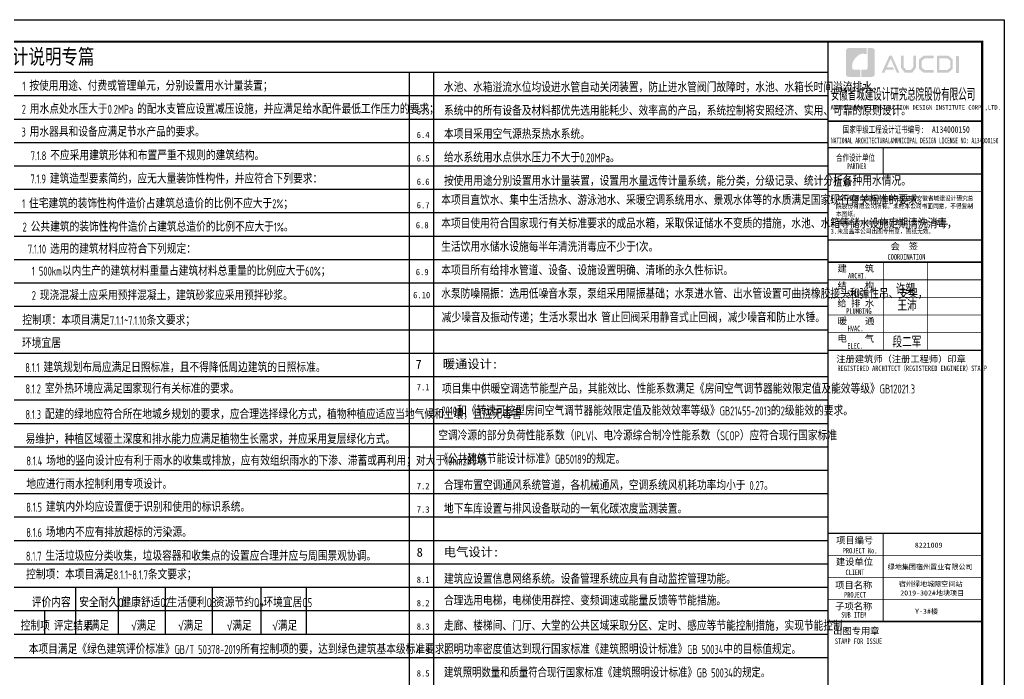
# Model space of a CAD drawing. Extents: x -518115 to 1124316, y -209821 to 1628073.
# Drawn here: x 853067 to 897714, y 873858 to 903782 of the extents above; entities that cross this region are included whole.
import ezdxf

# ---------------------------------------------------------------- set-up
doc = ezdxf.new("R2010")
doc.units = 0
doc.header["$LTSCALE"] = 1000
doc.header["$MEASUREMENT"] = 0
doc.layers.add('cr-说明', color=15, linetype='Continuous', lineweight=13)
doc.layers.add('图签', color=147, linetype='Continuous', lineweight=18)
for name, color, linetype in [('Defpoint', 7, 'Continuous'), ('FLOR-OTLN', 31, 'Continuous'), ('图框', 140, 'Continuous'), ('图签文字', 147, 'Continuous')]:
    doc.layers.add(name, color=color, linetype=linetype)
doc.layers.add('yichutu', color=7, linetype='Continuous', true_color=0xffffff, plot=False)
doc.styles.add('AADRI_ST', font='stedi.shx', dxfattribs={"width": 0.7, "bigfont": 'hztxt.shx'})
doc.styles.add('HT', font='')
doc.styles.add('宋体', font='', dxfattribs={"height": 50})
doc.styles.add('建筑图签-1', font='', dxfattribs={"width": 0.7})
doc.styles.add('建筑图签-2', font='TXT.shx', dxfattribs={"width": 0.5, "bigfont": 'HZTXT.shx'})
doc.styles.get('HT').set_extended_font_data('SimHei')
doc.styles.get('宋体').set_extended_font_data('SimSun')
doc.styles.get('建筑图签-1').set_extended_font_data('SimHei')

# ---------------------------------------------------------------- blocks, each defined once
blk = doc.blocks.new('院标1')
h = blk.add_hatch(color=150)
h.dxf.hatch_style = 1
h.set_gradient(color1=(33, 113, 253), color2=(33, 113, 253), tint=1, name='INVCURVED')
edge = h.paths.add_edge_path()
edge.add_spline(control_points=[(116373, 648379), (116379, 648379), (116382, 648379), (116391, 648379), (116391, 648379), (116391, 648379), (116616, 648379), (116616, 648379), (116616, 648379), (116616, 648379), (116616, 648054), (116616, 648054), (116616, 648054), (116616, 648054), (116108, 648054), (116108, 648054), (116108, 648054), (116028, 648054), (115963, 648111), (115963, 648199), (115963, 648199), (115963, 648199), (115963, 649215), (115963, 649215), (115963, 649215), (115963, 649295), (116018, 649360), (116108, 649360), (116108, 649360), (116108, 649360), (116897, 649360), (116897, 649360), (116897, 649360), (116897, 649360), (116897, 649080), (116897, 649080), (116897, 649080), (116897, 649080), (116566, 649140), (116356, 648859), (116356, 648859), (116245, 648719), (116240, 648545), (116247, 648466), (116247, 648466), (116254, 648386), (116247, 648466), (116247, 648466), (116247, 648466), (116247, 648466), (116258, 648374), (116373, 648379)], knot_values=[0, 0, 0, 0, 0.071429, 0.071429, 0.071429, 0.107143, 0.142857, 0.142857, 0.142857, 0.178571, 0.214286, 0.214286, 0.214286, 0.25, 0.285714, 0.285714, 0.285714, 0.321429, 0.357143, 0.357143, 0.357143, 0.392857, 0.428571, 0.428571, 0.428571, 0.464286, 0.5, 0.5, 0.5, 0.535714, 0.571429, 0.571429, 0.571429, 0.607143, 0.642857, 0.642857, 0.642857, 0.678571, 0.714286, 0.714286, 0.714286, 0.75, 0.785714, 0.785714, 0.785714, 0.821429, 0.857143, 0.857143, 0.857143, 0.928571, 1, 1, 1, 1], degree=3, periodic=0)
h = blk.add_hatch(color=150)
h.dxf.hatch_style = 1
h.set_gradient(color1=(33, 113, 253), color2=(33, 113, 253), tint=1, name='INVCURVED')
edge = h.paths.add_edge_path()
edge.add_spline(control_points=[(117268, 649215), (117268, 649215), (117268, 648199), (117268, 648199), (117268, 648199), (117268, 648114), (117212, 648054), (117123, 648054), (117123, 648054), (117123, 648054), (116663, 648054), (116663, 648054), (116663, 648054), (116663, 648054), (116663, 648379), (116663, 648379), (116663, 648379), (116663, 648379), (116865, 648379), (116865, 648379), (116865, 648379), (116907, 648379), (116941, 648413), (116941, 648455), (116941, 648455), (116941, 648455), (116941, 649360), (116941, 649360), (116941, 649360), (116941, 649360), (117123, 649360), (117123, 649360), (117123, 649360), (117204, 649360), (117268, 649306), (117268, 649215)], knot_values=[0, 0, 0, 0, 0.1, 0.1, 0.1, 0.15, 0.2, 0.2, 0.2, 0.25, 0.3, 0.3, 0.3, 0.35, 0.4, 0.4, 0.4, 0.45, 0.5, 0.5, 0.5, 0.55, 0.6, 0.6, 0.6, 0.65, 0.7, 0.7, 0.7, 0.75, 0.8, 0.8, 0.8, 0.9, 1, 1, 1, 1], degree=3, periodic=0)
blk = doc.blocks.new('TK')
at = {"layer": '图框'}
h = blk.add_hatch(color=256, dxfattribs=at)
h.paths.add_polyline_path([(547288, 547072), (547414, 547072), (547414, 546302), (547288, 546302)])
h.paths.add_polyline_path([(546536, 546956), (546536, 546430), (546896, 546430), (547020, 546536), (547020, 546855), (546900, 546956)], flags=16)
h.paths.add_polyline_path([(546418, 547074), (546418, 546311), (546940, 546311), (547138, 546482), (547138, 546910), (546943, 547074)])
h.paths.add_polyline_path([(546275, 547077), (546275, 546962), (545868, 546962), (545735, 546851), (545735, 546531), (545868, 546429), (546277, 546429), (546277, 546307), (545813, 546307), (545611, 546481), (545611, 546910), (545809, 547077)])
h.paths.add_polyline_path([(544792, 547075), (544912, 547075), (544912, 546565), (545026, 546433), (545237, 546433), (545351, 546565), (545351, 547075), (545465, 547075), (545465, 546528), (545301, 546311), (544963, 546311), (544792, 546530)])
h.paths.add_polyline_path([(544260, 547074), (544377, 547074), (544719, 546310), (544603, 546310), (544322, 546944), (544147, 546556), (544418, 546556), (544479, 546440), (544098, 546440), (544039, 546308), (543916, 546308)])
for p, q in [((541480, 544114), (548480, 544114)), ((541480, 544114), (548480, 544114)), ((541480, 542914), (548480, 542914))]:
    blk.add_line(p, q, dxfattribs=at)
blk.add_lwpolyline([(465375, 548714), (549475, 548714), (549475, 489314), (465375, 489314)], close=True, dxfattribs=at)
blk.add_lwpolyline([(465375, 548714), (549475, 548714), (549475, 489314), (465375, 489314)], close=True, dxfattribs=at)
at = {"layer": '图框', "const_width": 100}
blk.add_lwpolyline([(548475, 490314), (548475, 547714), (467875, 547714), (467875, 490314)], close=True, dxfattribs=at)
at = {"layer": '图框'}
for points, const_width in [([(541480, 490314), (541480, 547714)], 70), ([(541480, 544114), (548480, 544114)], 60), ([(541480, 542914), (548480, 542914)], 60), ([(541480, 542914), (548480, 542914)], 60), ([(543980, 542914), (543980, 541714)], 35), ([(541480, 541714), (548480, 541714)], 60), ([(541480, 541714), (548480, 541714)], 60), ([(541480, 540913), (548480, 540913)], 35), ([(541488, 538714), (548488, 538714)], 60), ([(541488, 537714), (548488, 537714)], 70), ([(541488, 537714), (548488, 537714)], 70), ([(543988, 537714), (543988, 533714)], 35), ([(545988, 537714), (545988, 533714)], 35), ([(541488, 536914), (548488, 536914)], 35), ([(541488, 536114), (548488, 536114)], 35), ([(541488, 535314), (548488, 535314)], 35), ([(541488, 534514), (548488, 534514)], 35), ([(541488, 533714), (548488, 533714)], 70), ([(541480, 525414), (548480, 525414)], 70), ([(541480, 525414), (548480, 525414)], 70), ([(543980, 521414), (543980, 525414)], 35), ([(541480, 524414), (548480, 524414)], 35), ([(541480, 523414), (548480, 523414)], 35), ([(541480, 522414), (548480, 522414)], 35), ([(548480, 521414), (541480, 521414)], 70)]:
    blk.add_lwpolyline(points, dxfattribs=dict(at, const_width=const_width))
blk.add_blockref('院标1', (426331, -101935))
for s, height, style, width, p in [('ANHUI URBAN CONSTRUCTION DESIGN INSTITUTE CORP.,LTD.', 200, '建筑图签-1', 0.91, (541598, 544636)), ('NATIONAL ARCHITECTURAL&MUNICIPAL DESIGN LICENSE NO: A134000150', 250, '建筑图签-1', 0.6, (541617, 543108)), ('PARTNER', 250, '建筑图签-1', 0.6, (542355, 541947)), ('1.本图纸著作权及其他相关权益属安徽省城建设计研究总', 210, 'HT', 0.88, (541566, 540507)), ('院股份有限公司所有。未经本公司书面同意，不得复制', 210, 'HT', 0.88, (541845, 540153)), ('本图纸。', 210, 'HT', 0.88, (541845, 539803)), (' 2.本图纸应与其他相关配套设计文件统一使用。 ', 210, 'HT', 0.88, (541455, 539406)), ('3.未加盖本公司出图专用章，图纸无效。', 210, 'HT', 0.88, (541598, 539011)), ('COORDINATION', 250, '建筑图签-1', 0.7, (544180, 537827)), ('ARCHI.', 250, '建筑图签-1', 0.7, (542389, 536975)), ('STRUCT.', 250, '建筑图签-1', 0.7, (542350, 536179)), ('PLUMBING', 250, '建筑图签-1', 0.7, (542309, 535372)), ('HVAC.', 250, '建筑图签-1', 0.7, (542374, 534579)), ('ELEC.', 250, '建筑图签-1', 0.7, (542358, 533794)), ('REGISTERED ARCHITECT（REGISTERED ENGINEER）STAMP', 250, '建筑图签-1', 0.7, (541909, 532772)), ('PROJECT No.', 250, '建筑图签-1', 0.7, (542150, 524499, -1799)), ('CLIENT', 250, '建筑图签-1', 0.7, (542274, 523520)), ('PROJECT', 250, '建筑图签-1', 0.7, (542209, 522500)), ('SUB ITEM', 250, '建筑图签-1', 0.7, (542082, 521589)), ('STAMP FOR ISSUE', 250, '建筑图签-1', 0.7, (541793, 520395))]:
    blk.add_text(s, height=height, dxfattribs=dict(at, style=style, width=width)).set_placement(p)
at = {"layer": '图签', "color": 2, "style": '宋体'}
for s, height, p in [('8221009', 229.3, (545417, 524761)), ('绿地集团宿州置业有限公司', 229.34, (544185, 523776)), ('宿州绿地城际空间站', 229.3, (544690, 523001)), ('2019-302#地块项目', 229.34, (544757, 522592)), ('Y-3#楼', 229.3, (545429, 521761))]:
    blk.add_text(s, height=height, dxfattribs=at).set_placement(p)
at = {"layer": '图签文字', "color": 7, "style": '建筑图签-1'}
for s, height, width, p in [('安徽省城建设计研究总院股份有限公司', 500, 0.55, (541608, 545091)), ('国家甲级工程设计证书编号:  A134000150', 300, 0.7, (542152, 543581)), ('合作设计单位', 300, 0.7, (541845, 542304))]:
    blk.add_text(s, height=height, dxfattribs=dict(at, width=width)).set_placement(p)
for s, p in [('注意:', (541711, 541177)), ('会  签', (544315, 538281)), ('建    筑', (541910, 537280)), ('结    构', (541914, 536493)), ('给 排 水', (541905, 535699)), ('暖    通', (541923, 534896)), ('电    气', (541913, 534096)), ('注册建筑师（注册工程师）印章', (541855, 533167)), ('项目编号', (541848, 524946)), ('建设单位', (541840, 523969)), ('项目名称', (541807, 522911)), ('子项名称', (541807, 521954)), ('出图专用章', (541716, 520832))]:
    blk.add_text(s, height=300, dxfattribs=at).set_placement(p)
at = {"layer": '图签文字', "color": 1, "style": '建筑图签-2', "width": 0.7}
for s, p in [('许槊', (544555, 536242)), ('王沛', (544626, 535501)), ('段二军', (544401, 533845))]:
    blk.add_text(s, height=500, dxfattribs=at).set_placement(p)
blk = doc.blocks.new('yct-841-594-84100-59399.9999999999-100-1000.0')
at = {"layer": 'yichutu', "color": 7, "true_color": 0xffffff}
blk.add_lwpolyline([(0, 0), (0, 59400), (84100, 59400), (84100, 0)], close=True, dxfattribs=at)

msp = doc.modelspace()

# ---------------------------------------------------------------- linework, layer by layer
at = {"layer": 'Defpoint', "color": 252}
for p, q in [((889719, 901384.2), (816114.1, 901384.2)), ((870738.3, 846161.6), (870738.3, 901384.2)), ((871844.3, 846161.6), (871844.3, 901384.2)), ((889719, 901384.2), (889719, 846161.6)), ((889719, 900322.2), (816114.1, 900322.2)), ((889719, 900322.2), (816114.1, 900322.2)), ((889719, 899260.2), (816114.1, 899260.2)), ((889719, 898198.2), (816114.1, 898198.2)), ((889719, 897136.3), (816114.1, 897136.3)), ((889719, 896074.3), (816114.1, 896074.3)), ((889719, 895012.3), (816114.1, 895012.3)), ((889719, 893950.4), (816114.1, 893950.4)), ((889719, 892888.4), (816114.1, 892888.4)), ((889719, 891826.4), (816114.1, 891826.4)), ((889719, 890764.4), (816114.1, 890764.4)), ((889719, 889702.5), (816114.1, 889702.5)), ((889719, 888640.5), (816114.1, 888640.5)), ((889719, 887578.5), (816114.1, 887578.5)), ((889719, 886516.5), (816114.1, 886516.5)), ((889719, 885454.6), (816114.1, 885454.6)), ((889719, 884392.6), (816114.1, 884392.6)), ((889719, 883330.6), (816114.1, 883330.6)), ((889719, 883330.6), (816114.1, 883330.6)), ((889719, 882268.7), (816114.1, 882268.7)), ((889719, 881206.7), (816114.1, 881206.7)), ((889719, 880144.7), (816114.1, 880144.7)), ((889719, 879082.7), (816114.1, 879082.7)), ((889719, 878020.8), (816114.1, 878020.8)), ((855617.4, 875896.8), (855617.4, 878020.8)), ((857546.6, 875896.8), (857546.6, 878020.8)), ((859674.8, 875896.8), (859674.8, 878020.8)), ((861806.1, 875896.8), (861806.1, 878020.8)), ((864010.8, 875896.8), (864010.8, 878020.8)), ((866078.6, 875896.8), (866078.6, 878020.8)), ((889719, 876958.8), (816114.1, 876958.8)), ((854201.4, 875896.8), (854201.4, 876958.8)), ((889719, 875896.8), (816114.1, 875896.8)), ((889719, 874834.9), (816114.1, 874834.9))]:
    msp.add_line(p, q, dxfattribs=at)

# ---------------------------------------------------------------- block references
msp.add_blockref('TK', (348239.1, 355068.4))
at = {"layer": 'yichutu'}
msp.add_blockref('yct-841-594-84100-59399.9999999999-100-1000.0', (813614.1, 844382.1), dxfattribs=at)

# ---------------------------------------------------------------- texts
at = {"layer": 'cr-说明', "style": 'HT', "width": 0.8}
msp.add_text(' 绿色建筑设计说明专篇', height=686.198, dxfattribs=at).set_placement((848595.9, 901764.2))
at = {"layer": 'cr-说明', "style": 'HT'}
for s, height, p in [('6.3', 285.92, (871069.4, 899473.7)), ('6.4', 285.92, (871069.4, 898411.7)), ('6.5', 285.92, (871069.4, 897349.7)), ('6.6', 285.92, (871069.4, 896287.8)), ('6.7', 285.92, (871069.4, 895225.8)), ('6.8', 285.92, (871027.3, 894316.6)), ('6.9', 285.92, (871027.3, 892192.7)), ('6.10', 285.92, (870906, 891148)), ('7', 408.5, (871020.7, 887947.6)), ('暖通设计:', 408.45, (872251.2, 887960.3)), ('7.1', 285.92, (871069.4, 886969)), ('7.2', 285.92, (871069.4, 882482.1)), ('7.3', 285.92, (871069.4, 881420.1)), ('8', 408.5, (871068.8, 879418.9)), ('电气设计:', 408.45, (872299.3, 879431.5)), ('8.1', 285.92, (871069.4, 878234.2)), ('8.2', 285.92, (871069.4, 877172.3)), ('8.3', 285.92, (871069.4, 876110.3)), ('8.4', 285.92, (871069.4, 875048.3)), ('8.5', 285.92, (871069.4, 873986.3))]:
    msp.add_text(s, height=height, dxfattribs=at).set_placement(p)
at = {"layer": 'FLOR-OTLN', "color": 4, "style": 'AADRI_ST'}
for s, height, width, p in [('1 按使用用途、付费或管理单元，分别设置用水计量装置；', 408.451, 0.8, (853189.2, 900564.6)), ('水池、水箱溢流水位均设进水管自动关闭装置，防止进水管阀门故障时，水池、水箱长时间溢流排水。', 408.451, 0.8, (872306, 900497.4)), ('2 用水点处水压大于0.2MPa 的配水支管应设置减压设施，并应满足给水配件最低工作压力的要求；', 408.451, 0.8, (853160.6, 899513.2)), ('系统中的所有设备及材料都优先选用能耗少、效率高的产品，系统控制将安照经济、实用、可靠的原则设计。', 408.451, 0.8, (872306, 899435.5)), ('3 用水器具和设备应满足节水产品的要求。', 408.451, 0.8, (853145.9, 898480)), ('本项目采用空气源热泵热水系统。', 408.451, 0.8, (872306, 898373.5)), ('7.1.8 不应采用建筑形体和布置严重不规则的建筑结构。', 408.451, 0.8, (853565, 897407.5)), ('给水系统用水点供水压力不大于0.20MPa。', 408.451, 0.8, (872306, 897311.5)), ('7.1.9 建筑造型要素简约，应无大量装饰性构件，并应符合下列要求：', 408.451, 0.8, (853553.8, 896353.7)), ('按使用用途分别设置用水计量装置，设置用水量远传计量系统，能分类，分级记录、统计分析各种用水情况。', 408.451, 0.8, (872306, 896249.6)), ('1 住宅建筑的装饰性构件造价占建筑总造价的比例不应大于2%%%；', 408.451, 0.8, (853173.7, 895228.8)), ('    本项目直饮水、集中生活热水、游泳池水、采暖空调系统用水、景观水体等的水质满足国家现行有关标准的要求。', 408.451, 0.8, (871471.7, 895380.3)), ('    本项目使用符合国家现行有关标准要求的成品水箱，采取保证储水不变质的措施，水池、水箱等储水设施定期清洗消毒，', 408.451, 0.8, (871471.7, 894318.3)), ('2 公共建筑的装饰性构件造价占建筑总造价的比例不应大于1%%%。', 408.451, 0.8, (853197.2, 894170.7)), ('7.1.10 选用的建筑材料应符合下列规定：', 408.451, 0.8, (853436.1, 893170.8)), ('    生活饮用水储水设施每半年清洗消毒应不少于1次。', 408.451, 0.8, (871471.7, 893256.4)), ('1 500km以内生产的建筑材料重量占建筑材料总重量的比例应大于60%%%；', 408.451, 0.8, (853621.5, 892169.3)), ('    本项目所有给排水管道、设备、设施设置明确、清晰的永久性标识。', 408.451, 0.8, (871471.7, 892194.4)), ('2 现浇混凝土应采用预拌混凝土，建筑砂浆应采用预拌砂浆。', 408.451, 0.8, (853615.4, 891061.7)), ('    水泵防噪隔振：选用低噪音水泵，泵组采用隔振基础；水泵进水管、出水管设置可曲挠橡胶接头和弹性吊、支架，', 408.451, 0.8, (871471.7, 891132.4)), ('减少噪音及振动传递；生活水泵出水 管止回阀采用静音式止回阀，减少噪音和防止水锤。', 408.451, 0.8, (872202.4, 890052.4)), ('环境宜居', 408.45, 0.8, (853172.1, 888892.8)), ('8.1.1 建筑规划布局应满足日照标准，且不得降低周边建筑的日照标准。', 408.451, 0.8, (853317.4, 887795.2)), ('8.1.2 室外热环境应满足国家现行有关标准的要求。', 408.451, 0.8, (853326.2, 886829.3)), ('项目集中供暖空调选节能型产品，其能效比、性能系数满足《房间空气调节器能效限定值及能效等级》GB12021.3', 408.451, 0.8, (872215, 886824)), ('-2010和《转速可控型房间空气调节器能效限定值及能效效率等级》GB21455-2013的2级能效的要求。', 408.451, 0.8, (871999.5, 885827)), ('8.1.3 配建的绿地应符合所在地城乡规划的要求，应合理选择绿化方式，植物种植应适应当地气候和土壤，且应无毒害', 408.451, 0.8, (853326.2, 885667.5)), ('易维护，种植区域覆土深度和排水能力应满足植物生长需求，并应采用复层绿化方式。', 408.451, 0.8, (853332.1, 884539)), ('空调冷源的部分负荷性能系数（IPLV)、电冷源综合制冷性能系数（SCOP）应符合现行国家标准', 408.451, 0.8, (872044.9, 884700.7)), ('《公共建筑节能设计标准》GB50189的规定。', 408.451, 0.8, (872044.9, 883638.8)), ('8.1.4 场地的竖向设计应有利于雨水的收集或排放，应有效组织雨水的下渗、滞蓄或再利用；对大于10hm2的场', 408.451, 0.8, (853368.6, 883559.7)), ('地应进行雨水控制利用专项设计。', 408.451, 0.8, (853368.6, 882497.8)), ('合理布置空调通风系统管道，各机械通风，空调系统风机耗功率均小于 0.27。', 408.451, 0.8, (872306, 882443.9)), ('8.1.5 建筑内外均应设置便于识别和使用的标识系统。', 408.451, 0.8, (853363, 881462.3)), ('地下车库设置与排风设备联动的一氧化碳浓度监测装置。', 408.451, 0.8, (872306, 881381.9)), ('8.1.6 场地内不应有排放超标的污染源。', 408.451, 0.8, (853363, 880315.3)), ('8.1.7 生活垃圾应分类收集，垃圾容器和收集点的设置应合理并应与周围景观协调。', 408.451, 0.8, (853346.2, 879240.6)), ('建筑应设置信息网络系统。设备管理系统应具有自动监控管理功能。', 408.451, 0.8, (872306, 878193.7)), ('评价内容', 408.45, 0.8, (853615, 877134)), ('安全耐久Q1', 408.45, 0.8, (855767.3, 877134)), ('健康舒适Q2', 408.45, 0.8, (857678.6, 877134)), ('生活便利Q3', 408.45, 0.8, (859776.8, 877134)), ('资源节约Q4', 408.45, 0.8, (861926.9, 877134)), ('环境宜居Q5', 408.45, 0.8, (864115.3, 877134)), ('合理选用电梯，电梯使用群控、变频调速或能量反馈等节能措施。', 408.451, 0.8, (872306, 877212.5)), ('控制项 评定结果', 408.45, 0.8, (853111.5, 876072.1)), ('√满足', 408.45, 0.8, (855999.9, 876072.1)), ('√满足', 408.45, 0.8, (858128, 876072.1)), ('√满足', 408.45, 0.8, (860259.3, 876072.1)), ('√满足', 408.45, 0.8, (862464.1, 876072.1)), ('√满足', 408.45, 0.8, (864531.9, 876072.1)), ('走廊、楼梯间、门厅、大堂的公共区域采取分区、定时、感应等节能控制措施，实现节能控制。', 408.451, 0.8, (872306, 876069.7)), ('照明功率密度值达到现行国家标准《建筑照明设计标准》GB 50034中的目标值规定。', 408.451, 0.8, (872306, 875007.7)), ('建筑照明数量和质量符合现行国家标准《建筑照明设计标准》GB 50034的规定。', 408.451, 0.77, (872306, 873945.8))]:
    msp.add_text(s, height=height, dxfattribs=dict(at, width=width)).set_placement(p)
at = {"layer": 'FLOR-OTLN', "color": 3, "style": 'AADRI_ST', "width": 0.8}
for s, p in [('控制项：本项目满足7.1.1~7.1.10条文要求；', (853187.1, 889936)), ('控制项：本项目满足8.1.1~8.1.7条文要求；', (853357.4, 878396))]:
    msp.add_text(s, height=408.451, dxfattribs=at).set_placement(p)
at = {"layer": 'FLOR-OTLN', "color": 6, "style": 'AADRI_ST', "width": 0.8}
msp.add_text('本项目满足《绿色建筑评价标准》GB/T 50378-2019所有控制项的要，达到绿色建筑基本级标准要求。', height=408.451, dxfattribs=at).set_placement((853473.2, 875010.1))

doc.saveas('drawing.dxf')
